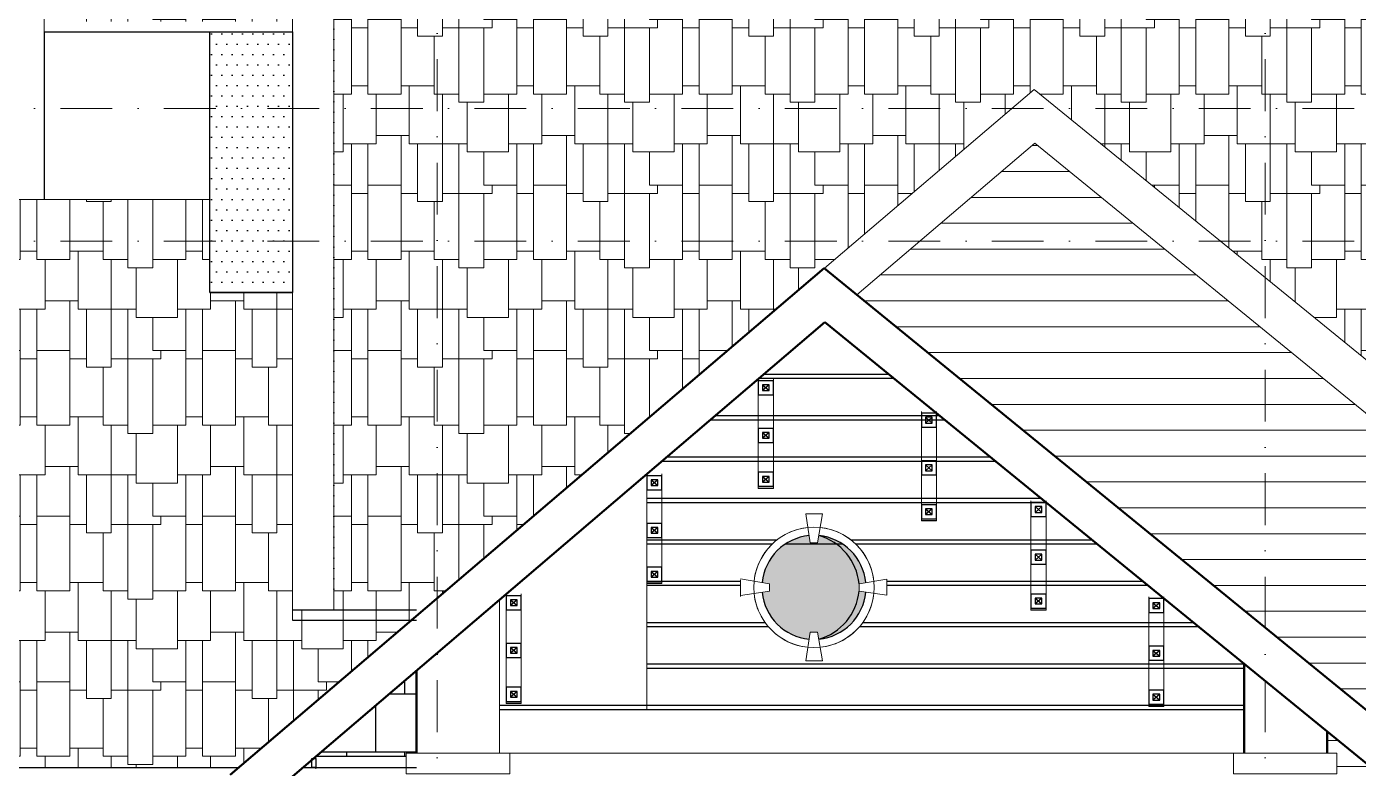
# Model space of a CAD drawing. Header units: millimetres. Extents: x 615730 to 2792744, y 139412 to 597571.
# Drawn here: x 724585 to 731020, y 293491 to 297075 of the extents above; entities that cross this region are included whole.
import ezdxf

# ---------------------------------------------------------------- set-up
doc = ezdxf.new("R2010")
doc.units = ezdxf.units.MM
doc.header["$MEASUREMENT"] = 0
doc.linetypes.add('DASHDOT', pattern=[1, 0.5, -0.25, 0, -0.25])
for name, color, linetype in [('CUADI', 40, 'Continuous'), ('HACH', 250, 'Continuous'), ('NET MANH', 252, 'Continuous'), ('VL', 155, 'Continuous')]:
    doc.layers.add(name, color=color, linetype=linetype)
for name, color, linetype, lineweight in [('DIM', 7, 'Continuous', 50), ('HATCH', 42, 'Continuous', 5), ('KITCHEN', 4, 'Continuous', 20), ('KT', 148, 'Continuous', 18), ('NET-THAY', 4, 'Continuous', 20), ('NUOC', 120, 'FENCELINE2', 40), ('thay', 7, 'Continuous', 15), ('TIM TRUC', 149, 'DASHDOT', 9)]:
    doc.layers.add(name, color=color, linetype=linetype, lineweight=lineweight)
doc.linetypes.add('FENCELINE2', pattern='A,0.25,-0.1,[132,ltypeshp.shx,S=0.1,R=0,X=-0.1,Y=0],-0.1,1', length=1.45)
pattern_1 = [(0, (1073.85, -531.1), (0, 800), [-280, 80, -160, 80, -200]), (0, (1073.85, -491.1), (0, 800), [-120, 160, -80, 160, -280]), (0, (1073.85, -331.1), (0, 800), [-40, 200, -560]), (0, (1073.85, -291.1), (0, 800), [40, -200, 160, -160, 240]), (0, (1073.85, -251.1), (0, 800), [-400, 160, -240]), (0, (1073.85, -91.1), (0, 800), [120, -680]), (0, (1073.85, -51.1), (0, 800), [-120, 160, -80, 160, -160, 120]), (0, (1073.85, -11.1), (0, 800), [-280, 80, -160, 160, -120]), (0, (1073.85, 228.9), (0, 800), [-600, 120, -80]), (0, (1073.85, 268.9), (0, 800), [160, -560, 80]), (90, (1073.85, -531.1), (-800, 5e-14), [240, -200, 360]), (90, (1113.85, -531.1), (-800, 5e-14), [-200, 240, -360]), (90, (1193.85, -531.1), (-800, 5e-14), [-40, 160, -240, 360]), (90, (1233.85, -531.1), (-800, 5e-14), [40, -760]), (90, (1313.85, -531.1), (-800, 5e-14), [-200, 280, -320]), (90, (1353.85, -531.1), (-800, 5e-14), [240, -240, 320]), (90, (1433.85, -531.1), (-800, 5e-14), [240, -240, 320]), (90, (1473.85, -531.1), (-800, 5e-14), [-240, 240, -320]), (90, (1593.85, -531.1), (-800, 5e-14), [280, -200, 320]), (90, (1633.85, -531.1), (-800, 5e-14), [-240, 280, -280]), (90, (1673.85, -531.1), (-800, 5e-14), [240, -520, 40]), (90, (1753.85, -531.1), (-800, 5e-14), [-480, 280, -40]), (90, (1793.85, -531.1), (-800, 5e-14), [480, -280, 40])]

msp = doc.modelspace()

# ---------------------------------------------------------------- hatches: boundary and pattern name
at = {"layer": 'HACH', "ltscale": 10}
h = msp.add_hatch(dxfattribs=at)
h.set_pattern_fill('DOTS', color=256, scale=800, style=0)
h.set_pattern_definition([(0, (112653.004, 2090.585), (25, 50), [0, -50])])
h.paths.add_polyline_path([(725869.7, 296772.1), (725469.8, 296772.1), (725469.8, 296239.7), (725469.9, 296239.7), (725469.9, 295790.2), (725869.7, 295790.2)])
h.paths.add_polyline_path([(725869.7, 297050.1), (725469.8, 297050.1), (725469.8, 296772.1), (725869.7, 296772.1)])
at = {"layer": 'KITCHEN'}
h = msp.add_hatch(color=5, dxfattribs=at)
h.set_gradient(color1=(0, 0, 255), one_color=1, tint=1, name='HEMISPHERICAL')
h.paths.add_polyline_path([(728412.9, 294615.5, -0.361115), (728639.7, 294388.6), (728607.7, 294383.4, 0.311012)])
h.paths.add_polyline_path([(728607.7, 294347.7), (728639.7, 294342.9, -0.36153), (728412.9, 294115.6, 0.311117)])
at = {"layer": 'KT', "ltscale": 10}
h = msp.add_hatch(dxfattribs=at)
h.set_pattern_fill('CEDAR', color=256, scale=800, style=0, pattern_type=2)
h.set_pattern_definition(pattern_1)
h.paths.add_polyline_path([(731268.9, 298453.9), (724869.9, 298453.9), (724869.9, 297100.1), (725869.7, 297100.1), (725869.7, 297200.1), (726069.7, 297200.1), (726069.7, 296772.1), (729453.6, 296772.1), (731268.9, 295292.5)])
h.paths.add_polyline_path([(729453.6, 296772.1), (726069.7, 296772.1), (726069.7, 294256.5), (725869.7, 294256.5), (725869.7, 294206.5), (726445, 294206.5), (728439.6, 295907.4)])
h.paths.add_polyline_path([(734269.9, 298453.9), (731268.9, 298453.9), (731268.9, 295292.5), (732040.1, 294663.9), (734269.9, 294663.9)])
h = msp.add_hatch(dxfattribs=at)
h.set_pattern_fill('LINE', color=256, scale=1000, style=0)
h.paths.add_polyline_path([(729456.5, 296511.7), (728902.6, 296039.3), (730036.1, 296039.3)])
h.paths.add_polyline_path([(730569.7, 295604.4), (730036.1, 296039.3), (728902.6, 296039.3), (728597.2, 295778.9), (730569.7, 294171.1)])
h.paths.add_polyline_path([(730569.7, 295604.4), (730569.7, 294171.1), (731395.3, 293498.1), (731268.9, 293343.1), (730868.9, 293669.1), (730868.9, 293564.3), (730916.9, 293564.3), (730916.9, 293464.3), (730868.9, 293464.3), (730868.9, 292979.6), (730918.9, 292979.6), (730918.9, 292879.6), (730868.9, 292879.6), (730868.9, 290213.9), (731372.7, 290213.9), (731339.2, 290226.8), (731390.3, 290216.4), (731356.8, 290243.1), (731395.8, 290225.5), (731382.9, 290257.3), (731403.6, 290230.3), (731408.3, 290267.7), (731413.8, 290233.4), (731428.6, 290270.8), (731425.6, 290229.7), (731446.5, 290267.7), (731439.1, 290230.6), (731457.9, 290266.5), (731447.5, 290221.5), (731460.9, 290234.2), (731460.9, 290232.4), (731477, 290213.9), (731482.8, 290213.9), (731478.1, 290250.4), (731484.6, 290256.6), (731478.5, 290247.3), (731480.3, 290233.2), (731497.7, 290244.9), (731481.4, 290224.9), (731482, 290219.9), (731506.1, 290236.5), (731488.1, 290213.9), (731500.6, 290213.9), (731518.6, 290221.2), (731508.7, 290213.9), (731542.3, 290213.9), (731507.5, 290306.2), (731557.3, 290372.8), (731555.7, 290352.6), (731508.6, 290303.4), (731520.1, 290272.8), (731595.1, 290316.3), (731582.3, 290300.3), (731521.1, 290270.1), (731542.3, 290213.9), (731614.1, 290213.9), (731623.7, 290226.9), (731602.9, 290287.1), (731617.6, 290297), (731638, 290213.9), (731672.9, 290213.9), (731698.3, 290239.5), (731693.5, 290213.9), (731698.3, 290213.9), (731732, 290238.3), (731733.5, 290243), (731734.1, 290240.1), (731734.5, 290240.1), (731782.3, 290274.8), (731811.9, 290282.6), (731779.9, 290266.9), (731827.1, 290253.5), (731779.7, 290259.6), (731779.3, 290258.9), (731823.4, 290236), (731783.5, 290238.7), (731801, 290213.9), (733029.3, 290213.9), (732995.8, 290226.8), (733046.9, 290216.4), (733013.4, 290243.1), (733052.4, 290225.5), (733039.5, 290257.3), (733060.2, 290230.3), (733064.9, 290267.7), (733070.4, 290233.4), (733085.2, 290270.8), (733082.2, 290229.7), (733103.1, 290267.7), (733095.7, 290230.6), (733114.5, 290266.5), (733104.1, 290221.5), (733117.5, 290234.2), (733117.5, 290232.4), (733133.5, 290213.9), (733139.4, 290213.9), (733134.7, 290250.4), (733141.2, 290256.6), (733135.1, 290247.3), (733136.9, 290233.2), (733154.3, 290244.9), (733138, 290224.9), (733138.6, 290219.9), (733162.7, 290236.5), (733144.7, 290213.9), (733157.1, 290213.9), (733175.2, 290221.2), (733165.3, 290213.9), (733198.9, 290213.9), (733164.1, 290306.2), (733213.9, 290372.8), (733212.3, 290352.6), (733165.2, 290303.4), (733176.7, 290272.8), (733251.7, 290316.3), (733238.9, 290300.3), (733177.7, 290270.1), (733198.9, 290213.9), (733270.7, 290213.9), (733280.3, 290226.9), (733259.5, 290287.1), (733274.2, 290297), (733294.6, 290213.9), (733329.5, 290213.9), (733354.9, 290239.5), (733350.1, 290213.9), (733354.9, 290213.9), (733388.6, 290238.3), (733390.1, 290243), (733390.7, 290240.1), (733391.1, 290240.1), (733438.9, 290274.8), (733468.5, 290282.6), (733436.5, 290266.9), (733483.7, 290253.5), (733436.3, 290259.6), (733435.9, 290258.9), (733479.9, 290236), (733440.1, 290238.7), (733457.6, 290213.9), (733769.7, 290213.9), (733769.7, 290963.9), (733294.7, 290963.9), (732818.6, 290963.9), (732218.8, 290963.9), (731618.9, 290963.9), (731144.7, 290963.9), (731144.7, 293263.9), (731618.9, 293263.9), (732218.8, 293263.9), (732818.6, 293263.9), (733294.7, 293263.9), (733769.7, 293263.9), (733769.7, 294063.9), (731268.9, 294063.9), (731268.9, 294663.9), (731723.6, 294663.9)])
h.paths.add_polyline_path([(731646.6, 290520.1), (731629.7, 290527.5), (731625, 290523), (731629.4, 290527.7), (731627.4, 290528.6), (731617.4, 290519.6), (731644.8, 290512), (731645.6, 290513.7)], flags=16)
h.paths.add_polyline_path([(731638.3, 290556.5), (731639, 290556.6), (731638.6, 290556.9), (731637.9, 290556.7)], flags=16)
h.paths.add_polyline_path([(731669.1, 290561.8), (731664.7, 290575.1), (731673.6, 290562.4), (731679.1, 290578.7), (731680.3, 290560.5), (731693.5, 290579.5), (731688.9, 290561.4), (731716.1, 290572.9), (731701, 290557.8), (731752.8, 290560.4), (731714.2, 290551.6), (731781, 290544.8), (731719.1, 290546.3), (731755.7, 290524.7), (731703.1, 290545.2), (731736.1, 290516.7), (731693.8, 290543.7), (731706.4, 290519.3), (731707, 290520.3), (731705, 290522.1), (731693.8, 290543.7), (731736.1, 290516.7), (731703.1, 290545.2), (731755.7, 290524.7), (731719.1, 290546.3), (731781, 290544.8), (731714.2, 290551.6), (731742.7, 290558.1), (731743.4, 290559.9), (731701, 290557.8), (731716.1, 290572.9), (731688.9, 290561.4), (731693.5, 290579.5), (731680.3, 290560.5), (731679.1, 290578.7), (731672.8, 290560.1)], flags=16)
h.paths.add_polyline_path([(731683.1, 290430.3), (731682.7, 290430.4), (731690.1, 290358.9), (731779.1, 290442.6), (731778.8, 290415.3), (731690.4, 290356.2), (731697.8, 290284.7), (731705.6, 290280.6), (731703.6, 290306.8), (731724.2, 290280.5), (731725.6, 290306.5), (731737, 290278.8), (731732.8, 290279.6), (731721.4, 290279.4), (731707.3, 290277), (731695.9, 290271.1), (731686.6, 290262.7), (731684.6, 290254.3), (731684.7, 290254.1), (731687.3, 290254.2), (731685.2, 290252.7), (731687, 290247.8), (731695.7, 290244.9), (731715.1, 290242.7), (731715.1, 290242.6), (731712.9, 290243), (731692.9, 290245.2), (731651.9, 290228.6), (731684, 290251.8), (731684.6, 290254.1), (731652.1, 290253.1), (731678, 290264.9), (731651.9, 290272.6), (731694.5, 290273), (731675.1, 290296.6), (731697.8, 290284.7), (731697.3, 290290.2), (731591, 290400.3), (731623.9, 290387.2), (731695.9, 290302.9), (731682.7, 290430.4), (731610.4, 290452.6), (731603.3, 290465.8), (731682.6, 290435.2)], flags=16)
h.paths.add_polyline_path([(731490.1, 290367.2), (731488.9, 290366.9), (731489.2, 290365.7), (731489.3, 290365.6)], flags=16)
h.paths.add_polyline_path([(731446.4, 290368.1), (731447.6, 290368.6), (731446, 290368.9)], flags=16)
h.paths.add_polyline_path([(731461.9, 290410.6), (731470.9, 290389.1), (731473.3, 290411.5), (731476.4, 290389.9), (731484.5, 290410.3), (731484.6, 290388.8), (731505.3, 290405), (731489.2, 290385.5), (731524.6, 290394.1), (731490.9, 290379.1), (731544, 290374.2), (731491.3, 290368.2), (731490.8, 290374), (731489, 290378.7), (731483.4, 290385.3), (731480.5, 290386.8), (731469.9, 290388), (731459.9, 290387), (731448.6, 290379.6), (731442.9, 290371.3), (731413.1, 290387.1), (731442.2, 290380.6), (731425.4, 290396.1), (731452.4, 290388), (731443.9, 290406.7), (731460.1, 290387.8)], flags=16)
h.paths.add_polyline_path([(731878.6, 290425.9), (731883.7, 290425), (731896.6, 290414.9), (731900.8, 290418.3), (731901.1, 290437.2), (731886, 290431), (731881, 290454.5), (731871, 290427.9), (731870.4, 290422.7)], flags=16)
h.paths.add_polyline_path([(731874, 290386.1), (731849.9, 290378.8), (731849.6, 290377.4), (731850.4, 290352.1), (731850.5, 290352.2)], flags=16)
h.paths.add_polyline_path([(731875.3, 290402.8), (731826.3, 290401.7), (731827, 290386.4), (731827.9, 290386.5)], flags=16)
h.paths.add_polyline_path([(731883, 290396.3), (731882, 290397.8), (731881.9, 290397.7)], flags=16)
h.paths.add_polyline_path([(731924.5, 290303.1), (731922.3, 290353.3), (731912.9, 290361.6), (731912.4, 290360.1)], flags=17)
h.paths.add_polyline_path([(731866.2, 290419.8), (731812.5, 290423.9), (731827.5, 290288.8), (731912.7, 290316.8), (731909.7, 290295.3), (731830, 290288.1), (731827.9, 290284.9), (731812.4, 290424.8), (731817.7, 290423.5), (731870.1, 290419.5), (731869.5, 290421.8), (731831.5, 290446.2)], flags=16)
h.paths.add_polyline_path([(731452.9, 290363.3), (731467.9, 290364.1), (731467.9, 290364), (731472.6, 290364), (731478, 290364.8), (731473.1, 290326.5), (731468.2, 290361.7), (731446.8, 290329), (731455.9, 290361.6), (731455.2, 290362.1), (731421.6, 290339.7), (731447, 290366.7)], flags=16)
h.paths.add_polyline_path([(731938.2, 290392.3), (731931.4, 290380.9), (731960, 290375.3), (731939.7, 290371), (731976.6, 290353.7), (731951.9, 290358.1), (731981.6, 290331.9), (731934.2, 290352.3), (731957.8, 290309.6), (731921.8, 290350), (731933.7, 290358.5), (731929.6, 290374.1), (731922.4, 290385.5), (731918.1, 290391.2)], flags=16)
h.paths.add_polyline_path([(733294.9, 290556.5), (733295.6, 290556.6), (733295.2, 290556.9), (733294.5, 290556.7)], flags=16)
h.paths.add_polyline_path([(733303.2, 290520.1), (733286.3, 290527.5), (733281.6, 290523), (733286, 290527.7), (733284, 290528.6), (733274, 290519.6), (733301.3, 290512), (733302.2, 290513.7)], flags=16)
h.paths.add_polyline_path([(733325.7, 290561.8), (733321.3, 290575.1), (733330.2, 290562.4), (733335.7, 290578.7), (733336.9, 290560.5), (733350.1, 290579.5), (733345.5, 290561.4), (733372.7, 290572.9), (733357.6, 290557.8), (733409.4, 290560.4), (733370.8, 290551.6), (733437.6, 290544.8), (733375.7, 290546.3), (733412.3, 290524.7), (733359.7, 290545.2), (733392.6, 290516.7), (733350.4, 290543.7), (733363, 290519.3), (733363.6, 290520.3), (733361.6, 290522.1), (733350.4, 290543.7), (733392.6, 290516.7), (733359.7, 290545.2), (733412.3, 290524.7), (733375.7, 290546.3), (733437.6, 290544.8), (733370.8, 290551.6), (733399.3, 290558.1), (733400, 290559.9), (733357.6, 290557.8), (733372.7, 290572.9), (733345.5, 290561.4), (733350.1, 290579.5), (733336.9, 290560.5), (733335.7, 290578.7), (733329.4, 290560.1)], flags=16)
h.paths.add_polyline_path([(733146.7, 290367.2), (733145.5, 290366.9), (733145.8, 290365.7), (733145.9, 290365.6)], flags=16)
h.paths.add_polyline_path([(733103, 290368.1), (733104.2, 290368.6), (733102.6, 290368.9)], flags=16)
h.paths.add_polyline_path([(733100.5, 290406.7), (733116.7, 290387.8), (733118.5, 290410.6), (733127.5, 290389.1), (733129.9, 290411.5), (733133, 290389.9), (733141.1, 290410.3), (733141.2, 290388.8), (733161.9, 290405), (733145.8, 290385.5), (733181.2, 290394.1), (733147.5, 290379.1), (733200.6, 290374.2), (733147.9, 290368.2), (733147.4, 290374), (733145.6, 290378.7), (733140, 290385.3), (733137.1, 290386.8), (733126.5, 290388), (733116.5, 290387), (733105.2, 290379.6), (733099.5, 290371.3), (733069.7, 290387.1), (733098.8, 290380.6), (733082, 290396.1), (733109, 290388)], flags=16)
h.paths.add_polyline_path([(733339.7, 290430.3), (733339.3, 290430.4), (733346.7, 290358.9), (733435.7, 290442.6), (733435.4, 290415.3), (733347, 290356.2), (733354.4, 290284.7), (733362.2, 290280.6), (733360.2, 290306.8), (733380.8, 290280.5), (733382.1, 290306.5), (733393.6, 290278.8), (733389.3, 290279.6), (733378, 290279.4), (733363.9, 290277), (733352.5, 290271.1), (733343.2, 290262.7), (733341.2, 290254.3), (733341.3, 290254.1), (733343.9, 290254.2), (733341.8, 290252.7), (733343.6, 290247.8), (733352.3, 290244.9), (733371.7, 290242.7), (733371.7, 290242.6), (733369.5, 290243), (733349.5, 290245.2), (733308.5, 290228.6), (733340.6, 290251.8), (733341.1, 290254.1), (733308.7, 290253.1), (733334.6, 290264.9), (733308.5, 290272.6), (733351.1, 290273), (733331.7, 290296.6), (733354.4, 290284.7), (733353.9, 290290.2), (733247.6, 290400.3), (733280.5, 290387.2), (733352.5, 290302.9), (733339.3, 290430.4), (733267, 290452.6), (733259.9, 290465.8), (733339.2, 290435.2)], flags=16)
h.paths.add_polyline_path([(733103.6, 290366.7), (733109.5, 290363.3), (733124.5, 290364.1), (733124.5, 290364), (733129.2, 290364), (733134.6, 290364.8), (733129.7, 290326.5), (733124.8, 290361.7), (733103.4, 290329), (733112.5, 290361.6), (733111.8, 290362.1), (733078.2, 290339.7)], flags=16)
h.paths.add_polyline_path([(733530.6, 290386.1), (733506.5, 290378.8), (733506.2, 290377.4), (733507, 290352.1), (733507.1, 290352.2)], flags=16)
h.paths.add_polyline_path([(733531.9, 290402.8), (733482.9, 290401.7), (733483.6, 290386.4), (733484.5, 290386.5)], flags=16)
h.paths.add_polyline_path([(733539.6, 290396.3), (733538.6, 290397.8), (733538.5, 290397.7)], flags=16)
h.paths.add_polyline_path([(733522.8, 290419.8), (733488, 290446.2), (733525.5, 290422.1), (733525.9, 290422.3), (733514.8, 290463.9), (733529, 290431.5), (733537.6, 290454.5), (733542.6, 290431), (733557.7, 290437.2), (733557.4, 290418.3), (733570.5, 290429.1), (733567.8, 290406.8), (733583.6, 290407.3), (733579.8, 290391.5), (733594.8, 290392.3), (733588, 290380.9), (733616.6, 290375.3), (733596.3, 290371), (733633.2, 290353.7), (733608.5, 290358.1), (733638.2, 290331.9), (733590.8, 290352.3), (733614.4, 290309.6), (733579.1, 290349.3), (733581.1, 290303.1), (733568.4, 290362.6), (733580.7, 290351.7), (733590.3, 290358.5), (733586.2, 290374.1), (733579, 290385.5), (733571.4, 290395.5), (733557.9, 290411.2), (733540.3, 290425), (733535.2, 290425.9), (733527, 290422.7), (733525.6, 290412.4), (733522.9, 290411.7), (733469, 290424.8), (733469.1, 290423.9)], flags=16)
h.paths.add_polyline_path([(733487.9, 290290.1), (733569.3, 290316.8), (733566.3, 290295.3), (733486.6, 290288.1)], flags=16)
h = msp.add_hatch(dxfattribs=at)
h.set_pattern_fill('CEDAR', color=256, scale=800, style=0, pattern_type=2)
h.set_pattern_definition(pattern_1)
h.paths.add_polyline_path([(723769.1, 293493.3), (725608.7, 293493.3), (726445, 294206.5), (725869.7, 294206.5), (725869.7, 295790.2), (725469.9, 295790.2), (725469.9, 296239.7), (723769.7, 296239.7)])
at = {"layer": 'NUOC', "linetype": 'Continuous'}
h = msp.add_hatch(color=5, dxfattribs=at)
h.set_gradient(color1=(0, 0, 255), one_color=1, tint=1)
h.paths.add_polyline_path([(728139.7, 294342.4), (728174.5, 294347.7), (728174.5, 294383.4), (728139.7, 294389.1, -0.360645), (728366.5, 294615.5), (728371.7, 294581.5), (728407.3, 294581.5), (728412.9, 294615.5, -0.311012), (728607.7, 294383.4), (728607.7, 294348, -0.311387), (728412.9, 294115.6), (728407.3, 294149.6), (728371.7, 294149.6), (728366.5, 294115.6, -0.361097)])
at = {"layer": 'VL', "ltscale": 10}
h = msp.add_hatch(dxfattribs=at)
h.set_pattern_fill('AR-B88', color=256, scale=35, style=0)
h.set_pattern_definition([(0, (112653, 2090.59), (0, 280), []), (90, (112653, 2090.59), (-140, 280), [280, -280])])
h.paths.add_polyline_path([(726469.7, 293964.7), (725982.8, 293549.4), (725982.8, 293549.3), (726419.7, 293549.3), (726419.7, 293564.3), (726469.7, 293564.3)])

# ---------------------------------------------------------------- linework, layer by layer
at = {"layer": 'CUADI'}
for p, q in [((728173.6, 295344.4), (728140.8, 295316.5)), ((728140.8, 295344.4), (728173.6, 295316.5)), ((728961.5, 295187.6), (728928.8, 295159.7)), ((728928.8, 295187.6), (728961.5, 295159.7)), ((728173.6, 295113.8), (728140.8, 295085.9)), ((728140.8, 295113.8), (728173.6, 295085.9)), ((728961.5, 294957), (728928.8, 294929.1)), ((728928.8, 294957), (728961.5, 294929.1)), ((727635.2, 294885.3), (727602.5, 294857.4)), ((727602.5, 294885.3), (727635.2, 294857.4)), ((728173.6, 294901.8), (728140.8, 294873.9)), ((728140.8, 294901.8), (728173.6, 294873.9)), ((728193.6, 294843.4), (728120.8, 294843.4)), ((728961.5, 294745), (728928.8, 294717.1)), ((728928.8, 294745), (728961.5, 294717.1)), ((729490.9, 294756), (729458.2, 294728.1)), ((729458.2, 294756), (729490.9, 294728.1)), ((728981.5, 294686.7), (728908.8, 294686.7)), ((727635.2, 294654.7), (727602.5, 294626.8)), ((727602.5, 294654.7), (727635.2, 294626.8)), ((729490.9, 294525.4), (729458.2, 294497.5)), ((729458.2, 294525.4), (729490.9, 294497.5)), ((727635.2, 294442.7), (727602.5, 294414.8)), ((727602.5, 294442.7), (727635.2, 294414.8)), ((727655.2, 294384.4), (727582.5, 294384.4)), ((726955.3, 294305.5), (726922.6, 294277.6)), ((726922.6, 294305.5), (726955.3, 294277.6)), ((729490.9, 294313.5), (729458.2, 294285.6)), ((729458.2, 294313.5), (729490.9, 294285.6)), ((730060.6, 294291.7), (730027.9, 294263.8)), ((730027.9, 294291.7), (730060.6, 294263.8)), ((729510.9, 294255.1), (729438.2, 294255.1)), ((726955.3, 294074.9), (726922.6, 294047)), ((726922.6, 294074.9), (726955.3, 294047)), ((730060.6, 294061.1), (730027.9, 294033.2)), ((730027.9, 294061.1), (730060.6, 294033.2)), ((726955.3, 293862.9), (726922.6, 293835)), ((726922.6, 293862.9), (726955.3, 293835)), ((730060.6, 293849.1), (730027.9, 293821.2)), ((730027.9, 293849.1), (730060.6, 293821.2)), ((726975.3, 293804.6), (726902.6, 293804.6)), ((730080.6, 293790.8), (730007.9, 293790.8)), ((725982.8, 293549.3, 126.9), (726419.7, 293549.3, 126.9))]:
    msp.add_line(p, q, dxfattribs=at)
for points in [[(728193.6, 295364.4), (728120.8, 295364.4), (728120.8, 295296.5), (728193.6, 295296.5)], [(728173.6, 295344.4), (728140.8, 295344.4), (728140.8, 295316.5), (728173.6, 295316.5)], [(728981.5, 295207.6), (728908.8, 295207.6), (728908.8, 295139.7), (728981.5, 295139.7)], [(728961.5, 295187.6), (728928.8, 295187.6), (728928.8, 295159.7), (728961.5, 295159.7)], [(728193.6, 295133.8), (728120.8, 295133.8), (728120.8, 295065.9), (728193.6, 295065.9)], [(728173.6, 295113.8), (728140.8, 295113.8), (728140.8, 295085.9), (728173.6, 295085.9)], [(728193.6, 294921.8), (728120.8, 294921.8), (728120.8, 294853.9), (728193.6, 294853.9)], [(728981.5, 294977), (728908.8, 294977), (728908.8, 294909.1), (728981.5, 294909.1)], [(728961.5, 294957), (728928.8, 294957), (728928.8, 294929.1), (728961.5, 294929.1)], [(727655.2, 294905.3), (727582.5, 294905.3), (727582.5, 294837.4), (727655.2, 294837.4)], [(727635.2, 294885.3), (727602.5, 294885.3), (727602.5, 294857.4), (727635.2, 294857.4)], [(728173.6, 294901.8), (728140.8, 294901.8), (728140.8, 294873.9), (728173.6, 294873.9)], [(728981.5, 294765), (728908.8, 294765), (728908.8, 294697.1), (728981.5, 294697.1)], [(728961.5, 294745), (728928.8, 294745), (728928.8, 294717.1), (728961.5, 294717.1)], [(729510.9, 294776), (729438.2, 294776), (729438.2, 294708.1), (729510.9, 294708.1)], [(729490.9, 294756), (729458.2, 294756), (729458.2, 294728.1), (729490.9, 294728.1)], [(727655.2, 294674.7), (727582.5, 294674.7), (727582.5, 294606.8), (727655.2, 294606.8)], [(727635.2, 294654.7), (727602.5, 294654.7), (727602.5, 294626.8), (727635.2, 294626.8)], [(729510.9, 294545.4), (729438.2, 294545.4), (729438.2, 294477.5), (729510.9, 294477.5)], [(729490.9, 294525.4), (729458.2, 294525.4), (729458.2, 294497.5), (729490.9, 294497.5)], [(727655.2, 294462.7), (727582.5, 294462.7), (727582.5, 294394.8), (727655.2, 294394.8)], [(727635.2, 294442.7), (727602.5, 294442.7), (727602.5, 294414.8), (727635.2, 294414.8)], [(726975.3, 294325.5), (726902.6, 294325.5), (726902.6, 294257.6), (726975.3, 294257.6)], [(726955.3, 294305.5), (726922.6, 294305.5), (726922.6, 294277.6), (726955.3, 294277.6)], [(729510.9, 294333.5), (729438.2, 294333.5), (729438.2, 294265.6), (729510.9, 294265.6)], [(729490.9, 294313.5), (729458.2, 294313.5), (729458.2, 294285.6), (729490.9, 294285.6)], [(730080.6, 294311.7), (730007.9, 294311.7), (730007.9, 294243.8), (730080.6, 294243.8)], [(730060.6, 294291.7), (730027.9, 294291.7), (730027.9, 294263.8), (730060.6, 294263.8)], [(726975.3, 294094.9), (726902.6, 294094.9), (726902.6, 294027), (726975.3, 294027)], [(730080.6, 294081.1), (730007.9, 294081.1), (730007.9, 294013.2), (730080.6, 294013.2)], [(726955.3, 294074.9), (726922.6, 294074.9), (726922.6, 294047), (726955.3, 294047)], [(730060.6, 294061.1), (730027.9, 294061.1), (730027.9, 294033.2), (730060.6, 294033.2)], [(726975.3, 293882.9), (726902.6, 293882.9), (726902.6, 293815), (726975.3, 293815)], [(726955.3, 293862.9), (726922.6, 293862.9), (726922.6, 293835), (726955.3, 293835)], [(730080.6, 293869.1), (730007.9, 293869.1), (730007.9, 293801.2), (730080.6, 293801.2)], [(730060.6, 293849.1), (730027.9, 293849.1), (730027.9, 293821.2), (730060.6, 293821.2)]]:
    msp.add_lwpolyline(points, close=True, dxfattribs=at)
at = {"layer": 'CUADI', "elevation": 126.9}
msp.add_lwpolyline([(725963.8, 293539.6), (725982.8, 293539.6), (725982.8, 293494.8), (725963.8, 293494.8)], close=True, dxfattribs=at)
at = {"layer": 'CUADI'}
for centre, radius, start, end in [((728389.7, 294365.6), 251, 95.29806, 174.62434), ((728389.7, 294365.6), 251, 5.26932, 84.69091), ((728341.8, 294358), 267.2, 5.45447, 74.55974), ((728389.7, 294365.6), 251, 185.28389, 264.70194), ((728341.8, 294373), 267.1, 285.43335, 354.56054), ((728389.7, 294365.6), 251, 275.30909, 354.81496)]:
    msp.add_arc(centre, radius, start, end, dxfattribs=at)
at = {"layer": 'DIM', "ltscale": 10}
for p, q in [((728439.6, 295907.4), (725568.9, 293459.4)), ((731395.3, 293498.1), (728439.6, 295907.4)), ((728442.5, 295647), (725698.7, 293307.2)), ((731268.9, 293343.1), (728442.5, 295647)), ((726469.7, 293564.3, 126.9), (726469.7, 293964.7, 126.9)), ((730468.9, 293564.3), (730468.9, 293995.2)), ((730868.9, 293564.3), (730868.9, 293669.1))]:
    msp.add_line(p, q, dxfattribs=at)
at = {"layer": 'HATCH'}
for p, q in [((727582.5, 294913.6), (727582.5, 293776)), ((726870.4, 293564.3, 126.9), (726870.4, 294306.4, 126.9))]:
    msp.add_line(p, q, dxfattribs=at)
msp.add_circle((728389.7, 294365.6), 291, dxfattribs=at)
at = {"layer": 'KITCHEN'}
for p, q in [((728350.5, 294721.1), (728430.2, 294721.1)), ((728350.5, 294721.1), (728371.7, 294581.5)), ((728430.2, 294721.1), (728407.3, 294581.5)), ((728407.3, 294581.5), (728371.7, 294581.5)), ((728034.9, 294406.2), (728174.5, 294383.4)), ((728034.9, 294321.8), (728034.9, 294401.5)), ((728741.9, 294405.3), (728607.7, 294383.4)), ((728741.9, 294327.4), (728741.9, 294405.3)), ((728034.9, 294326.5), (728174.5, 294347.7)), ((728174.5, 294383.4), (728174.5, 294347.7)), ((728607.7, 294383.4), (728607.7, 294347.7)), ((728741.9, 294327.4), (728607.7, 294347.7)), ((728350.5, 294010), (728371.7, 294149.6)), ((728407.3, 294149.6), (728371.7, 294149.6)), ((728430.2, 294010), (728407.3, 294149.6)), ((728350.5, 294010), (728430.2, 294010))]:
    msp.add_line(p, q, dxfattribs=at)
for start, end in [(95.75705, 174.08602), (5.82232, 84.1434), (185.74484, 264.24295), (275.8566, 354.34039)]:
    msp.add_arc((728389.7, 294365.6), 291, start, end, dxfattribs=at)
at = {"layer": 'NET MANH'}
for p, q in [((728124.8, 295376), (728774.9, 295376)), ((728148.2, 295396), (728750.3, 295396)), ((727890.2, 295176), (729020.2, 295176)), ((727913.7, 295196), (728995.7, 295196)), ((727679.2, 294996), (729241, 294996)), ((727655.7, 294976), (729265.6, 294976)), ((727582.5, 294796), (729486.4, 294796)), ((727582.5, 294776), (729510.9, 294776)), ((727582.5, 294596), (728212, 294596)), ((728567.4, 294596), (729731.8, 294596)), ((727582.5, 294576), (728188.7, 294576)), ((728252.9, 294576), (728526.5, 294576)), ((728590.7, 294576), (729756.3, 294576)), ((727582.5, 294396), (728034.9, 294396)), ((727582.5, 294376), (728034.9, 294376)), ((728741.9, 294396), (729977.1, 294396)), ((728741.9, 294376), (730001.7, 294376)), ((727582.5, 294196), (728153.1, 294196)), ((727582.5, 294176), (728168.8, 294176)), ((728610.6, 294176), (730247, 294176)), ((728626.3, 294196), (730222.5, 294196)), ((727582.5, 293996), (730467.9, 293996)), ((727582.5, 293976), (730468.9, 293976)), ((726870.4, 293796, 126.9), (730468.9, 293796)), ((726870.4, 293776, 126.9), (730468.9, 293776))]:
    msp.add_line(p, q, dxfattribs=at)
at = {"layer": 'NET-THAY'}
for p, q in [((724669.9, 297050.1, -0.2), (724669.9, 298553.9)), ((725869.7, 294206.5, 0), (725869.7, 297200.1, -9)), ((726069.7, 294256.5, -13), (726069.7, 297200.1, -13.2)), ((729453.6, 296772.1), (728440.6, 295908.2)), ((732040.1, 294663.9), (729453.6, 296772.1)), ((729456.5, 296511.7), (728597.2, 295778.9)), ((731723.6, 294663.9), (729456.5, 296511.7)), ((725469.9, 296239.7, -0.3), (723769.7, 296239.7, -0.3)), ((730468.9, 293564.3), (726669.7, 293564.3))]:
    msp.add_line(p, q, dxfattribs=at)
at = {"layer": 'NET-THAY', "elevation": 126.9}
msp.add_lwpolyline([(726919.7, 293564.3), (726419.7, 293564.3), (726419.7, 293464.3), (726919.7, 293464.3)], close=True, dxfattribs=at)
at = {"layer": 'NET-THAY'}
msp.add_lwpolyline([(730916.9, 293564.3), (730416.9, 293564.3), (730416.9, 293464.3), (730916.9, 293464.3)], close=True, dxfattribs=at)
at = {"layer": 'thay'}
for p, q in [((728120.8, 294843.4), (728120.8, 295372.7)), ((728193.6, 295372.7), (728193.6, 294843.4)), ((728908.8, 294686.7), (728908.8, 295215.9)), ((728981.5, 295215.9), (728981.5, 294686.7)), ((727582.5, 294384.4), (727582.5, 294913.6)), ((727655.2, 294913.6), (727655.2, 294384.4)), ((729438.2, 294255.1), (729438.2, 294784.4)), ((729510.9, 294784.4), (729510.9, 294255.1)), ((726902.6, 293804.6), (726902.6, 294333.8)), ((726975.3, 294333.8), (726975.3, 293804.6)), ((730007.9, 293790.8), (730007.9, 294320)), ((730080.6, 294320), (730080.6, 293790.8)), ((725982.8, 293549.3, 126.9), (725982.8, 293489.5, 126.9))]:
    msp.add_line(p, q, dxfattribs=at)
at = {"layer": 'TIM TRUC', "ltscale": 500}
for p, q in [((726569.7, 299417.9), (726569.7, 287517.3)), ((730569.7, 299417.9), (730569.7, 287517.3)), ((720247.8, 296679.9), (736811.3, 296679.9)), ((720247.8, 296039.3), (736811.3, 296039.3))]:
    msp.add_line(p, q, dxfattribs=at)
at = {"layer": 'TIM TRUC', "ltscale": 50}
msp.add_line((726068.9, 297200.1, -0.2), (726068.9, 294335.4), dxfattribs=at)
at = {"layer": 'VL', "ltscale": 10}
for p, q in [((724669.9, 297050.1, -0.2), (725869.7, 297050.1, -11.4)), ((724669.9, 297050.1, -0.2), (724669.9, 296239.7, -0.3)), ((725469.9, 295790.2, -4.7), (725469.8, 297050.1, -7.7)), ((726068.9, 297050.1, -13.2), (726069.7, 297050.1, -13.2)), ((725469.9, 295790.2, -4.7), (725869.7, 295790.2, -4.8)), ((725869.7, 294256.5, 0), (726469.7, 294256.5, 0)), ((725869.7, 294206.5, 0), (726469.7, 294206.5, 0)), ((725608.7, 293493.3, 89.2), (723569.7, 293493.3)), ((726469.7, 293493.3, 126.9), (725916.9, 293493.3, 102.7))]:
    msp.add_line(p, q, dxfattribs=at)
at = {"layer": 'VL', "ltscale": 10, "elevation": -7.7}
msp.add_lwpolyline([(725469.8, 297050.1), (725869.7, 297050.1), (725869.7, 295790.2), (725469.8, 295790.2)], close=True, dxfattribs=at)
at = {"layer": 'VL', "ltscale": 10, "const_width": 1, "elevation": -4.8}
msp.add_lwpolyline([(725869.7, 295790.2), (725469.9, 295790.2), (725469.9, 296239.7), (723769.7, 296239.7), (723769.1, 293493.3), (725608.7, 293493.3), (726445, 294206.5), (725869.7, 294206.5)], close=True, dxfattribs=at)

doc.saveas('drawing.dxf')
